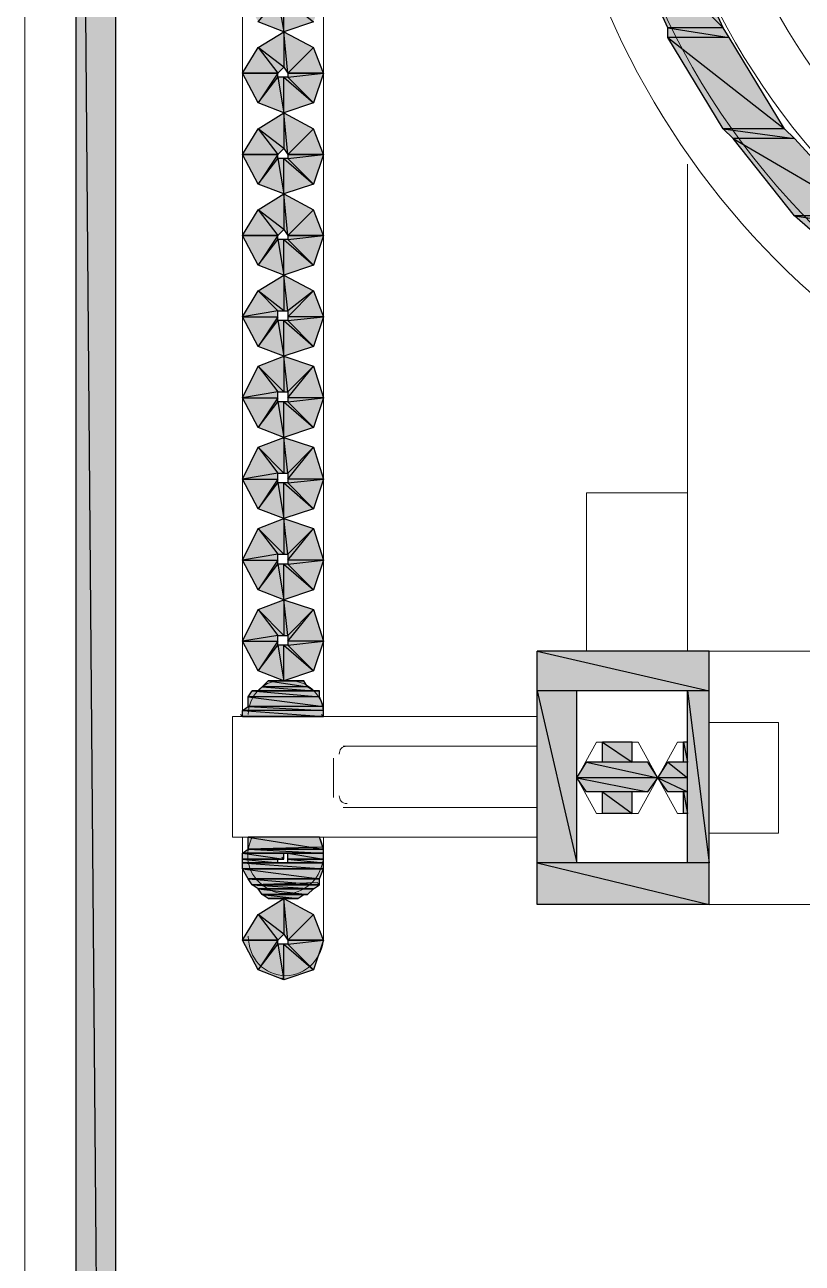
# Model space of a CAD drawing. Header units: millimetres. Extents: x 40 to 176, y -32 to 59.
# Drawn here: x 100.793 to 101.342, y 3.06 to 3.934 of the extents above; entities that cross this region are included whole.
import ezdxf

# ---------------------------------------------------------------- set-up
doc = ezdxf.new("R2010")
doc.units = ezdxf.units.MM
doc.layers.add('15 - Quadro de medição', color=6, linetype='Continuous')

msp = doc.modelspace()

# ---------------------------------------------------------------- hatches: boundary and pattern name
at = {"layer": '15 - Quadro de medição', "true_color": 0x000007}
h = msp.add_hatch(color=7, dxfattribs=at)
h.paths.add_polyline_path([(100.8571, 4.72901), (100.82916, 4.72901), (100.8571, 1.38517)])
h.paths.add_polyline_path([(100.82916, 4.72901), (100.8571, 1.38517), (100.82916, 1.38517)])
h = msp.add_hatch(color=7, dxfattribs=at)
h.paths.add_polyline_path([(101.25378, 4.0027), (101.21467, 4.0027), (101.2859, 3.93146)])
h.paths.add_polyline_path([(101.21467, 4.0027), (101.2859, 3.93146), (101.24679, 3.93146)])
h = msp.add_hatch(color=7, dxfattribs=at)
h.paths.add_polyline_path([(100.94649, 3.95661), (100.97163, 3.95661), (100.95766, 3.93565)])
h.paths.add_polyline_path([(100.97163, 3.95661), (100.95766, 3.93565), (100.97163, 3.95241)])
h.paths.add_polyline_path([(100.95766, 3.93565), (100.97163, 3.95241), (100.97582, 3.92867)])
h.paths.add_polyline_path([(100.97163, 3.95241), (100.97582, 3.92867), (100.97582, 3.95241)])
h.paths.add_polyline_path([(100.97582, 3.92867), (100.97582, 3.95241), (100.99677, 3.93565)])
h.paths.add_polyline_path([(100.97582, 3.95241), (100.99677, 3.93565), (100.97862, 3.95241)])
h.paths.add_polyline_path([(100.99677, 3.93565), (100.97862, 3.95241), (101.00376, 3.95661)])
h.paths.add_polyline_path([(100.97862, 3.95241), (101.00376, 3.95661), (100.97862, 3.95661)])
h = msp.add_hatch(color=7, dxfattribs=at)
h.paths.add_polyline_path([(101.00376, 3.89934), (100.99677, 3.9175), (100.97862, 3.89934)])
h.paths.add_polyline_path([(100.99677, 3.9175), (100.97862, 3.89934), (100.97582, 3.92867)])
h.paths.add_polyline_path([(100.97862, 3.89934), (100.97582, 3.92867), (100.97582, 3.90353)])
h.paths.add_polyline_path([(100.97582, 3.92867), (100.97582, 3.90353), (100.95766, 3.9175)])
h.paths.add_polyline_path([(100.97582, 3.90353), (100.95766, 3.9175), (100.97163, 3.89934)])
h.paths.add_polyline_path([(100.95766, 3.9175), (100.97163, 3.89934), (100.94649, 3.89934)])
h = msp.add_hatch(color=7, dxfattribs=at)
h.paths.add_polyline_path([(101.2859, 3.93146), (101.24679, 3.93146), (101.29009, 3.92448)])
h.paths.add_polyline_path([(101.24679, 3.93146), (101.29009, 3.92448), (101.24679, 3.92448)])
h = msp.add_hatch(color=7, dxfattribs=at)
h.paths.add_polyline_path([(101.29009, 3.92448), (101.24679, 3.92448), (101.3292, 3.86023)])
h.paths.add_polyline_path([(101.24679, 3.92448), (101.3292, 3.86023), (101.2859, 3.86023)])
h = msp.add_hatch(color=7, dxfattribs=at)
h.paths.add_polyline_path([(100.94649, 3.89934), (100.97163, 3.89934), (100.95766, 3.87839)])
h.paths.add_polyline_path([(100.97163, 3.89934), (100.95766, 3.87839), (100.97163, 3.89654)])
h.paths.add_polyline_path([(100.95766, 3.87839), (100.97163, 3.89654), (100.97582, 3.8714)])
h.paths.add_polyline_path([(100.97163, 3.89654), (100.97582, 3.8714), (100.97582, 3.89654)])
h.paths.add_polyline_path([(100.97582, 3.8714), (100.97582, 3.89654), (100.99677, 3.87839)])
h.paths.add_polyline_path([(100.97582, 3.89654), (100.99677, 3.87839), (100.97862, 3.89654)])
h.paths.add_polyline_path([(100.99677, 3.87839), (100.97862, 3.89654), (101.00376, 3.89934)])
h.paths.add_polyline_path([(100.97862, 3.89654), (101.00376, 3.89934), (100.97862, 3.89934)])
h = msp.add_hatch(color=7, dxfattribs=at)
h.paths.add_polyline_path([(101.00376, 3.84207), (100.99677, 3.86023), (100.97862, 3.84207)])
h.paths.add_polyline_path([(100.99677, 3.86023), (100.97862, 3.84207), (100.97582, 3.8714)])
h.paths.add_polyline_path([(100.97862, 3.84207), (100.97582, 3.8714), (100.97582, 3.84626)])
h.paths.add_polyline_path([(100.97582, 3.8714), (100.97582, 3.84626), (100.95766, 3.86023)])
h.paths.add_polyline_path([(100.97582, 3.84626), (100.95766, 3.86023), (100.97163, 3.84207)])
h.paths.add_polyline_path([(100.95766, 3.86023), (100.97163, 3.84207), (100.94649, 3.84207)])
h = msp.add_hatch(color=7, dxfattribs=at)
h.paths.add_polyline_path([(101.3292, 3.86023), (101.2859, 3.86023), (101.33619, 3.85325)])
h.paths.add_polyline_path([(101.2859, 3.86023), (101.33619, 3.85325), (101.29289, 3.85325)])
h = msp.add_hatch(color=7, dxfattribs=at)
h.paths.add_polyline_path([(101.33619, 3.85325), (101.29289, 3.85325), (101.38647, 3.79877)])
h.paths.add_polyline_path([(101.29289, 3.85325), (101.38647, 3.79877), (101.33619, 3.79877)])
h = msp.add_hatch(color=7, dxfattribs=at)
h.paths.add_polyline_path([(100.94649, 3.84207), (100.97163, 3.84207), (100.95766, 3.82112)])
h.paths.add_polyline_path([(100.97163, 3.84207), (100.95766, 3.82112), (100.97163, 3.83928)])
h.paths.add_polyline_path([(100.95766, 3.82112), (100.97163, 3.83928), (100.97582, 3.81414)])
h.paths.add_polyline_path([(100.97163, 3.83928), (100.97582, 3.81414), (100.97582, 3.83928)])
h.paths.add_polyline_path([(100.97582, 3.81414), (100.97582, 3.83928), (100.99677, 3.82112)])
h.paths.add_polyline_path([(100.97582, 3.83928), (100.99677, 3.82112), (100.97862, 3.83928)])
h.paths.add_polyline_path([(100.99677, 3.82112), (100.97862, 3.83928), (101.00376, 3.84207)])
h.paths.add_polyline_path([(100.97862, 3.83928), (101.00376, 3.84207), (100.97862, 3.84207)])
h = msp.add_hatch(color=7, dxfattribs=at)
h.paths.add_polyline_path([(101.00376, 3.7848), (100.99677, 3.80296), (100.97862, 3.7848)])
h.paths.add_polyline_path([(100.99677, 3.80296), (100.97862, 3.7848), (100.97582, 3.81414)])
h.paths.add_polyline_path([(100.97862, 3.7848), (100.97582, 3.81414), (100.97582, 3.78899)])
h.paths.add_polyline_path([(100.97582, 3.81414), (100.97582, 3.78899), (100.95766, 3.80296)])
h.paths.add_polyline_path([(100.97582, 3.78899), (100.95766, 3.80296), (100.97163, 3.7848)])
h.paths.add_polyline_path([(100.95766, 3.80296), (100.97163, 3.7848), (100.94649, 3.7848)])
h = msp.add_hatch(color=7, dxfattribs=at)
h.paths.add_polyline_path([(101.38647, 3.79877), (101.33619, 3.79877), (101.40044, 3.78899)])
h.paths.add_polyline_path([(101.33619, 3.79877), (101.40044, 3.78899), (101.34736, 3.78899)])
h = msp.add_hatch(color=7, dxfattribs=at)
h.paths.add_polyline_path([(100.94649, 3.7848), (100.97163, 3.7848), (100.95766, 3.76385)])
h.paths.add_polyline_path([(100.97163, 3.7848), (100.95766, 3.76385), (100.97163, 3.78201)])
h.paths.add_polyline_path([(100.95766, 3.76385), (100.97163, 3.78201), (100.97582, 3.75687)])
h.paths.add_polyline_path([(100.97163, 3.78201), (100.97582, 3.75687), (100.97582, 3.78201)])
h.paths.add_polyline_path([(100.97582, 3.75687), (100.97582, 3.78201), (100.99677, 3.76385)])
h.paths.add_polyline_path([(100.97582, 3.78201), (100.99677, 3.76385), (100.97862, 3.78201)])
h.paths.add_polyline_path([(100.99677, 3.76385), (100.97862, 3.78201), (101.00376, 3.7848)])
h.paths.add_polyline_path([(100.97862, 3.78201), (101.00376, 3.7848), (100.97862, 3.7848)])
h = msp.add_hatch(color=7, dxfattribs=at)
h.paths.add_polyline_path([(100.99677, 3.70659), (100.97862, 3.72474), (101.00376, 3.72754)])
h.paths.add_polyline_path([(100.97862, 3.72474), (101.00376, 3.72754), (100.97862, 3.72754)])
h.paths.add_polyline_path([(101.00376, 3.72754), (100.97862, 3.72754), (100.99677, 3.74569)])
h.paths.add_polyline_path([(100.97862, 3.72754), (100.99677, 3.74569), (100.97862, 3.73173)])
h.paths.add_polyline_path([(100.99677, 3.74569), (100.97862, 3.73173), (100.97582, 3.75687)])
h.paths.add_polyline_path([(100.97862, 3.73173), (100.97582, 3.75687), (100.97582, 3.73173)])
h.paths.add_polyline_path([(100.97582, 3.75687), (100.97582, 3.73173), (100.95766, 3.74569)])
h.paths.add_polyline_path([(100.97582, 3.73173), (100.95766, 3.74569), (100.97163, 3.73173)])
h.paths.add_polyline_path([(100.95766, 3.74569), (100.97163, 3.73173), (100.94649, 3.72754)])
h.paths.add_polyline_path([(100.97163, 3.73173), (100.94649, 3.72754), (100.97163, 3.72754)])
h.paths.add_polyline_path([(100.94649, 3.72754), (100.97163, 3.72754), (100.95766, 3.70659)])
h.paths.add_polyline_path([(100.97163, 3.72754), (100.95766, 3.70659), (100.97163, 3.72474)])
h.paths.add_polyline_path([(100.95766, 3.70659), (100.97163, 3.72474), (100.97582, 3.6996)])
h.paths.add_polyline_path([(100.97163, 3.72474), (100.97582, 3.6996), (100.97582, 3.72474)])
h.paths.add_polyline_path([(100.97582, 3.6996), (100.97582, 3.72474), (100.99677, 3.70659)])
h.paths.add_polyline_path([(100.97582, 3.72474), (100.99677, 3.70659), (100.97862, 3.72474)])
h = msp.add_hatch(color=7, dxfattribs=at)
h.paths.add_polyline_path([(100.99677, 3.64932), (100.97862, 3.66748), (101.00376, 3.67027)])
h.paths.add_polyline_path([(100.97862, 3.66748), (101.00376, 3.67027), (100.97862, 3.67027)])
h.paths.add_polyline_path([(101.00376, 3.67027), (100.97862, 3.67027), (100.99677, 3.69262)])
h.paths.add_polyline_path([(100.97862, 3.67027), (100.99677, 3.69262), (100.97862, 3.67446)])
h.paths.add_polyline_path([(100.99677, 3.69262), (100.97862, 3.67446), (100.97582, 3.6996)])
h.paths.add_polyline_path([(100.97862, 3.67446), (100.97582, 3.6996), (100.97582, 3.67446)])
h.paths.add_polyline_path([(100.97582, 3.6996), (100.97582, 3.67446), (100.95766, 3.69262)])
h.paths.add_polyline_path([(100.97582, 3.67446), (100.95766, 3.69262), (100.97163, 3.67446)])
h.paths.add_polyline_path([(100.95766, 3.69262), (100.97163, 3.67446), (100.94649, 3.67027)])
h.paths.add_polyline_path([(100.97163, 3.67446), (100.94649, 3.67027), (100.97163, 3.67027)])
h.paths.add_polyline_path([(100.94649, 3.67027), (100.97163, 3.67027), (100.95766, 3.64932)])
h.paths.add_polyline_path([(100.97163, 3.67027), (100.95766, 3.64932), (100.97163, 3.66748)])
h.paths.add_polyline_path([(100.95766, 3.64932), (100.97163, 3.66748), (100.97582, 3.64233)])
h.paths.add_polyline_path([(100.97163, 3.66748), (100.97582, 3.64233), (100.97582, 3.66748)])
h.paths.add_polyline_path([(100.97582, 3.64233), (100.97582, 3.66748), (100.99677, 3.64932)])
h.paths.add_polyline_path([(100.97582, 3.66748), (100.99677, 3.64932), (100.97862, 3.66748)])
h = msp.add_hatch(color=7, dxfattribs=at)
h.paths.add_polyline_path([(100.99677, 3.59205), (100.97862, 3.61021), (101.00376, 3.613)])
h.paths.add_polyline_path([(100.97862, 3.61021), (101.00376, 3.613), (100.97862, 3.613)])
h.paths.add_polyline_path([(101.00376, 3.613), (100.97862, 3.613), (100.99677, 3.63535)])
h.paths.add_polyline_path([(100.97862, 3.613), (100.99677, 3.63535), (100.97862, 3.61719)])
h.paths.add_polyline_path([(100.99677, 3.63535), (100.97862, 3.61719), (100.97582, 3.64233)])
h.paths.add_polyline_path([(100.97862, 3.61719), (100.97582, 3.64233), (100.97582, 3.61719)])
h.paths.add_polyline_path([(100.97582, 3.64233), (100.97582, 3.61719), (100.95766, 3.63535)])
h.paths.add_polyline_path([(100.97582, 3.61719), (100.95766, 3.63535), (100.97163, 3.61719)])
h.paths.add_polyline_path([(100.95766, 3.63535), (100.97163, 3.61719), (100.94649, 3.613)])
h.paths.add_polyline_path([(100.97163, 3.61719), (100.94649, 3.613), (100.97163, 3.613)])
h.paths.add_polyline_path([(100.94649, 3.613), (100.97163, 3.613), (100.95766, 3.59205)])
h.paths.add_polyline_path([(100.97163, 3.613), (100.95766, 3.59205), (100.97163, 3.61021)])
h.paths.add_polyline_path([(100.95766, 3.59205), (100.97163, 3.61021), (100.97582, 3.58507)])
h.paths.add_polyline_path([(100.97163, 3.61021), (100.97582, 3.58507), (100.97582, 3.61021)])
h.paths.add_polyline_path([(100.97582, 3.58507), (100.97582, 3.61021), (100.99677, 3.59205)])
h.paths.add_polyline_path([(100.97582, 3.61021), (100.99677, 3.59205), (100.97862, 3.61021)])
h = msp.add_hatch(color=7, dxfattribs=at)
h.paths.add_polyline_path([(100.99677, 3.53478), (100.97862, 3.55294), (101.00376, 3.55574)])
h.paths.add_polyline_path([(100.97862, 3.55294), (101.00376, 3.55574), (100.97862, 3.55574)])
h.paths.add_polyline_path([(101.00376, 3.55574), (100.97862, 3.55574), (100.99677, 3.57808)])
h.paths.add_polyline_path([(100.97862, 3.55574), (100.99677, 3.57808), (100.97862, 3.55993)])
h.paths.add_polyline_path([(100.99677, 3.57808), (100.97862, 3.55993), (100.97582, 3.58507)])
h.paths.add_polyline_path([(100.97862, 3.55993), (100.97582, 3.58507), (100.97582, 3.55993)])
h.paths.add_polyline_path([(100.97582, 3.58507), (100.97582, 3.55993), (100.95766, 3.57808)])
h.paths.add_polyline_path([(100.97582, 3.55993), (100.95766, 3.57808), (100.97163, 3.55993)])
h.paths.add_polyline_path([(100.95766, 3.57808), (100.97163, 3.55993), (100.94649, 3.55574)])
h.paths.add_polyline_path([(100.97163, 3.55993), (100.94649, 3.55574), (100.97163, 3.55574)])
h.paths.add_polyline_path([(100.94649, 3.55574), (100.97163, 3.55574), (100.95766, 3.53478)])
h.paths.add_polyline_path([(100.97163, 3.55574), (100.95766, 3.53478), (100.97163, 3.55294)])
h.paths.add_polyline_path([(100.95766, 3.53478), (100.97163, 3.55294), (100.97582, 3.5278)])
h.paths.add_polyline_path([(100.97163, 3.55294), (100.97582, 3.5278), (100.97582, 3.55294)])
h.paths.add_polyline_path([(100.97582, 3.5278), (100.97582, 3.55294), (100.99677, 3.53478)])
h.paths.add_polyline_path([(100.97582, 3.55294), (100.99677, 3.53478), (100.97862, 3.55294)])
h = msp.add_hatch(color=7, dxfattribs=at)
h.paths.add_polyline_path([(100.99677, 3.47752), (100.97862, 3.49567), (101.00376, 3.49847)])
h.paths.add_polyline_path([(100.97862, 3.49567), (101.00376, 3.49847), (100.97862, 3.49847)])
h.paths.add_polyline_path([(101.00376, 3.49847), (100.97862, 3.49847), (100.99677, 3.52082)])
h.paths.add_polyline_path([(100.97862, 3.49847), (100.99677, 3.52082), (100.97862, 3.50266)])
h.paths.add_polyline_path([(100.99677, 3.52082), (100.97862, 3.50266), (100.97582, 3.5278)])
h.paths.add_polyline_path([(100.97862, 3.50266), (100.97582, 3.5278), (100.97582, 3.50266)])
h.paths.add_polyline_path([(100.97582, 3.5278), (100.97582, 3.50266), (100.95766, 3.52082)])
h.paths.add_polyline_path([(100.97582, 3.50266), (100.95766, 3.52082), (100.97163, 3.50266)])
h.paths.add_polyline_path([(100.95766, 3.52082), (100.97163, 3.50266), (100.94649, 3.49847)])
h.paths.add_polyline_path([(100.97163, 3.50266), (100.94649, 3.49847), (100.97163, 3.49847)])
h.paths.add_polyline_path([(100.94649, 3.49847), (100.97163, 3.49847), (100.95766, 3.47752)])
h.paths.add_polyline_path([(100.97163, 3.49847), (100.95766, 3.47752), (100.97163, 3.49567)])
h.paths.add_polyline_path([(100.95766, 3.47752), (100.97163, 3.49567), (100.97582, 3.47053)])
h.paths.add_polyline_path([(100.97163, 3.49567), (100.97582, 3.47053), (100.97582, 3.49567)])
h.paths.add_polyline_path([(100.97582, 3.47053), (100.97582, 3.49567), (100.99677, 3.47752)])
h.paths.add_polyline_path([(100.97582, 3.49567), (100.99677, 3.47752), (100.97862, 3.49567)])
h = msp.add_hatch(color=7, dxfattribs=at)
h.paths.add_polyline_path([(101.27613, 3.49148), (101.15461, 3.49148), (101.27613, 3.46355)])
h.paths.add_polyline_path([(101.15461, 3.49148), (101.27613, 3.46355), (101.15461, 3.46355)])
h = msp.add_hatch(color=7, dxfattribs=at)
h.paths.add_polyline_path([(100.98979, 3.47053), (100.96465, 3.47053), (100.99258, 3.46634)])
h.paths.add_polyline_path([(100.96465, 3.47053), (100.99258, 3.46634), (100.96046, 3.46634)])
h = msp.add_hatch(color=7, dxfattribs=at)
h.paths.add_polyline_path([(101.00096, 3.46355), (100.95347, 3.46355), (101.00096, 3.45936)])
h.paths.add_polyline_path([(100.95347, 3.46355), (101.00096, 3.45936), (100.95068, 3.45936)])
h = msp.add_hatch(color=7, dxfattribs=at)
h.paths.add_polyline_path([(100.99258, 3.46634), (100.96046, 3.46634), (100.99677, 3.46355)])
h.paths.add_polyline_path([(100.96046, 3.46634), (100.99677, 3.46355), (100.95766, 3.46355)])
h = msp.add_hatch(color=7, dxfattribs=at)
h.paths.add_polyline_path([(101.18254, 3.46355), (101.15461, 3.46355), (101.18254, 3.34203)])
h.paths.add_polyline_path([(101.15461, 3.46355), (101.18254, 3.34203), (101.15461, 3.34203)])
h = msp.add_hatch(color=7, dxfattribs=at)
h.paths.add_polyline_path([(101.27613, 3.46355), (101.26076, 3.46355), (101.27613, 3.34203)])
h.paths.add_polyline_path([(101.26076, 3.46355), (101.27613, 3.34203), (101.26076, 3.34203)])
h = msp.add_hatch(color=7, dxfattribs=at)
h.paths.add_polyline_path([(101.00376, 3.45238), (100.95068, 3.45238), (101.00376, 3.44958)])
h.paths.add_polyline_path([(100.95068, 3.45238), (101.00376, 3.44958), (100.94649, 3.44958)])
h = msp.add_hatch(color=7, dxfattribs=at)
h.paths.add_polyline_path([(101.00096, 3.45936), (100.95068, 3.45936), (101.00376, 3.45238)])
h.paths.add_polyline_path([(100.95068, 3.45936), (101.00376, 3.45238), (100.95068, 3.45238)])
h = msp.add_hatch(color=7, dxfattribs=at)
h.paths.add_polyline_path([(101.00376, 3.44958), (100.94649, 3.44958), (101.00376, 3.44539)])
h.paths.add_polyline_path([(100.94649, 3.44958), (101.00376, 3.44539), (100.94649, 3.44539)])
h.paths.add_polyline_path([(101.00376, 3.44539), (100.94649, 3.44539)])
h.paths.add_polyline_path([(100.94649, 3.44539), (101.00376, 3.44539)])
h = msp.add_hatch(color=7, dxfattribs=at)
h.paths.add_polyline_path([(101.22165, 3.42723), (101.2007, 3.42723), (101.22165, 3.41327)])
h.paths.add_polyline_path([(101.2007, 3.42723), (101.22165, 3.41327), (101.2007, 3.41327)])
h = msp.add_hatch(color=7, dxfattribs=at)
h.paths.add_polyline_path([(101.26076, 3.42723), (101.25797, 3.42723), (101.26076, 3.41327)])
h.paths.add_polyline_path([(101.25797, 3.42723), (101.26076, 3.41327), (101.25797, 3.41327)])
h = msp.add_hatch(color=7, dxfattribs=at)
h.paths.add_polyline_path([(101.23283, 3.41327), (101.18953, 3.41327), (101.23981, 3.40209)])
h.paths.add_polyline_path([(101.18953, 3.41327), (101.23981, 3.40209), (101.18254, 3.40209)])
h = msp.add_hatch(color=7, dxfattribs=at)
h.paths.add_polyline_path([(101.26076, 3.41327), (101.24679, 3.41327), (101.26076, 3.40209)])
h.paths.add_polyline_path([(101.24679, 3.41327), (101.26076, 3.40209), (101.23981, 3.40209)])
h = msp.add_hatch(color=7, dxfattribs=at)
h.paths.add_polyline_path([(101.23981, 3.40209), (101.18254, 3.40209), (101.23283, 3.39231)])
h.paths.add_polyline_path([(101.18254, 3.40209), (101.23283, 3.39231), (101.18953, 3.39231)])
h = msp.add_hatch(color=7, dxfattribs=at)
h.paths.add_polyline_path([(101.26076, 3.40209), (101.23981, 3.40209), (101.26076, 3.39231)])
h.paths.add_polyline_path([(101.23981, 3.40209), (101.26076, 3.39231), (101.24679, 3.39231)])
h = msp.add_hatch(color=7, dxfattribs=at)
h.paths.add_polyline_path([(101.22165, 3.39231), (101.2007, 3.39231), (101.22165, 3.37695)])
h.paths.add_polyline_path([(101.2007, 3.39231), (101.22165, 3.37695), (101.2007, 3.37695)])
h = msp.add_hatch(color=7, dxfattribs=at)
h.paths.add_polyline_path([(101.26076, 3.39231), (101.25797, 3.39231), (101.26076, 3.37695)])
h.paths.add_polyline_path([(101.25797, 3.39231), (101.26076, 3.37695), (101.25797, 3.37695)])
h = msp.add_hatch(color=7, dxfattribs=at)
h.paths.add_polyline_path([(101.00096, 3.36019), (100.95068, 3.36019), (101.00376, 3.35181)])
h.paths.add_polyline_path([(100.95068, 3.36019), (101.00376, 3.35181), (100.95068, 3.35181)])
h.paths.add_polyline_path([(101.00376, 3.35181), (100.95068, 3.35181)])
h.paths.add_polyline_path([(100.95068, 3.35181), (101.00376, 3.35181), (101.00376, 3.35321)])
h = msp.add_hatch(color=7, dxfattribs=at)
h.paths.add_polyline_path([(101.00376, 3.35181), (100.95068, 3.35181), (101.00376, 3.34902)])
h.paths.add_polyline_path([(100.95068, 3.35181), (101.00376, 3.34902), (100.94649, 3.34902)])
h.paths.add_polyline_path([(101.00376, 3.34902), (100.94649, 3.34902)])
h.paths.add_polyline_path([(100.94649, 3.34902), (101.00376, 3.34902)])
h.paths.add_polyline_path([(101.00376, 3.34902), (100.94649, 3.34902)])
h.paths.add_polyline_path([(101.00376, 3.34902), (100.94649, 3.34902)])
h = msp.add_hatch(color=7, dxfattribs=at)
h.paths.add_polyline_path([(100.94649, 3.34902), (100.97582, 3.34902), (100.97443, 3.34902)])
h.paths.add_polyline_path([(100.97582, 3.34902), (100.97443, 3.34902), (100.94649, 3.34902)])
h = msp.add_hatch(color=7, dxfattribs=at)
h.paths.add_polyline_path([(100.94649, 3.34902), (100.97582, 3.34902), (100.97443, 3.34902)])
h.paths.add_polyline_path([(100.97582, 3.34902), (100.97443, 3.34902), (100.94649, 3.34902)])
h = msp.add_hatch(color=7, dxfattribs=at)
h.paths.add_polyline_path([(100.97582, 3.34902), (100.94649, 3.34902), (100.97582, 3.34482)])
h.paths.add_polyline_path([(100.94649, 3.34902), (100.97582, 3.34482), (100.94649, 3.34482)])
h = msp.add_hatch(color=7, dxfattribs=at)
h.paths.add_polyline_path([(101.00376, 3.34902), (100.97862, 3.34902), (101.00376, 3.34482)])
h.paths.add_polyline_path([(100.97862, 3.34902), (101.00376, 3.34482), (100.97862, 3.34482)])
h = msp.add_hatch(color=7, dxfattribs=at)
h.paths.add_polyline_path([(100.97163, 3.34482), (100.94649, 3.34482)])
h.paths.add_polyline_path([(100.97163, 3.34482), (100.94649, 3.34482), (100.97582, 3.34482)])
h = msp.add_hatch(color=7, dxfattribs=at)
h.paths.add_polyline_path([(100.97163, 3.34482), (100.94649, 3.34482), (100.97163, 3.34203)])
h.paths.add_polyline_path([(100.94649, 3.34482), (100.97163, 3.34203), (100.94649, 3.34203)])
h = msp.add_hatch(color=7, dxfattribs=at)
h.paths.add_polyline_path([(100.97582, 3.34203), (100.97443, 3.34203), (100.94649, 3.34203)])
h.paths.add_polyline_path([(100.97582, 3.34203), (100.94649, 3.34203), (100.97163, 3.34203)])
h = msp.add_hatch(color=7, dxfattribs=at)
h.paths.add_polyline_path([(100.94649, 3.34203), (100.97582, 3.34203), (100.97443, 3.34203)])
h.paths.add_polyline_path([(100.97582, 3.34203), (100.97443, 3.34203), (100.94649, 3.34203)])
h = msp.add_hatch(color=7, dxfattribs=at)
h.paths.add_polyline_path([(100.94649, 3.34203), (100.97582, 3.34203), (100.97443, 3.34203)])
h.paths.add_polyline_path([(100.97582, 3.34203), (100.97443, 3.34203), (100.94649, 3.34203)])
h = msp.add_hatch(color=7, dxfattribs=at)
h.paths.add_polyline_path([(100.94649, 3.34203), (100.97582, 3.34203), (100.97443, 3.34203)])
h.paths.add_polyline_path([(100.97582, 3.34203), (100.97443, 3.34203), (100.94649, 3.34203)])
h = msp.add_hatch(color=7, dxfattribs=at)
h.paths.add_polyline_path([(101.00376, 3.34203), (100.94649, 3.34203), (101.00376, 3.33784)])
h.paths.add_polyline_path([(100.94649, 3.34203), (101.00376, 3.33784), (100.94649, 3.33784)])
h.paths.add_polyline_path([(101.00376, 3.33784), (100.94649, 3.33784)])
h.paths.add_polyline_path([(100.94649, 3.33784), (101.00376, 3.33784)])
h = msp.add_hatch(color=7, dxfattribs=at)
h.paths.add_polyline_path([(101.00376, 3.34482), (100.97862, 3.34482), (101.00376, 3.34203)])
h.paths.add_polyline_path([(100.97862, 3.34482), (101.00376, 3.34203), (100.97862, 3.34203)])
h = msp.add_hatch(color=7, dxfattribs=at)
h.paths.add_polyline_path([(101.27613, 3.34203), (101.15461, 3.34203), (101.27613, 3.3127)])
h.paths.add_polyline_path([(101.15461, 3.34203), (101.27613, 3.3127), (101.15461, 3.3127)])
h = msp.add_hatch(color=7, dxfattribs=at)
h.paths.add_polyline_path([(101.00376, 3.33784), (100.94649, 3.33784), (101.00096, 3.33086)])
h.paths.add_polyline_path([(100.94649, 3.33784), (101.00096, 3.33086), (100.95068, 3.33086)])
h.paths.add_polyline_path([(101.00096, 3.33086), (100.95068, 3.33086)])
h.paths.add_polyline_path([(100.95068, 3.33086), (101.00096, 3.33086), (100.99957, 3.33086)])
h = msp.add_hatch(color=7, dxfattribs=at)
h.paths.add_polyline_path([(101.00096, 3.33086), (100.95068, 3.33086), (101.00096, 3.32667)])
h.paths.add_polyline_path([(100.95068, 3.33086), (101.00096, 3.32667), (100.95347, 3.32667)])
h.paths.add_polyline_path([(101.00096, 3.32667), (100.95347, 3.32667)])
h.paths.add_polyline_path([(100.95347, 3.32667), (101.00096, 3.32667), (100.99957, 3.32806)])
h = msp.add_hatch(color=7, dxfattribs=at)
h.paths.add_polyline_path([(101.00096, 3.32667), (100.95347, 3.32667), (100.99677, 3.32387)])
h.paths.add_polyline_path([(100.95347, 3.32667), (100.99677, 3.32387), (100.95766, 3.32387)])
h.paths.add_polyline_path([(100.99677, 3.32387), (100.95766, 3.32387)])
h.paths.add_polyline_path([(100.95766, 3.32387), (100.99677, 3.32387)])
h = msp.add_hatch(color=7, dxfattribs=at)
h.paths.add_polyline_path([(100.99677, 3.32387), (100.95766, 3.32387), (100.99258, 3.31968)])
h.paths.add_polyline_path([(100.95766, 3.32387), (100.99258, 3.31968), (100.96046, 3.31968)])
h = msp.add_hatch(color=7, dxfattribs=at)
h.paths.add_polyline_path([(101.00376, 3.28756), (100.99677, 3.30572), (100.97862, 3.28756)])
h.paths.add_polyline_path([(100.99677, 3.30572), (100.97862, 3.28756), (100.97582, 3.31689)])
h.paths.add_polyline_path([(100.97862, 3.28756), (100.97582, 3.31689), (100.97582, 3.29175)])
h.paths.add_polyline_path([(100.97582, 3.31689), (100.97582, 3.29175), (100.95766, 3.30572)])
h.paths.add_polyline_path([(100.97582, 3.29175), (100.95766, 3.30572), (100.97163, 3.28756)])
h.paths.add_polyline_path([(100.95766, 3.30572), (100.97163, 3.28756), (100.94649, 3.28756)])
h = msp.add_hatch(color=7, dxfattribs=at)
h.paths.add_polyline_path([(100.98979, 3.31968), (100.96046, 3.31968)])
h.paths.add_polyline_path([(100.98979, 3.31968), (100.96046, 3.31968), (100.99258, 3.31968)])
h = msp.add_hatch(color=7, dxfattribs=at)
h.paths.add_polyline_path([(100.98979, 3.31968), (100.96046, 3.31968), (100.9856, 3.31689)])
h.paths.add_polyline_path([(100.96046, 3.31968), (100.9856, 3.31689), (100.96465, 3.31689)])
h.paths.add_polyline_path([(100.9856, 3.31689), (100.96465, 3.31689)])
h.paths.add_polyline_path([(100.96465, 3.31689), (100.9856, 3.31689)])
h = msp.add_hatch(color=7, dxfattribs=at)
h.paths.add_polyline_path([(100.94649, 3.28756), (100.97163, 3.28756), (100.95766, 3.26661)])
h.paths.add_polyline_path([(100.97163, 3.28756), (100.95766, 3.26661), (100.97163, 3.28476)])
h.paths.add_polyline_path([(100.95766, 3.26661), (100.97163, 3.28476), (100.97582, 3.25962)])
h.paths.add_polyline_path([(100.97163, 3.28476), (100.97582, 3.25962), (100.97582, 3.28476)])
h.paths.add_polyline_path([(100.97582, 3.25962), (100.97582, 3.28476), (100.99677, 3.26661)])
h.paths.add_polyline_path([(100.97582, 3.28476), (100.99677, 3.26661), (100.97862, 3.28476)])
h.paths.add_polyline_path([(100.99677, 3.26661), (100.97862, 3.28476), (101.00376, 3.28756)])
h.paths.add_polyline_path([(100.97862, 3.28476), (101.00376, 3.28756), (100.97862, 3.28756)])

# ---------------------------------------------------------------- linework, layer by layer
at = {"layer": '15 - Quadro de medição', "color": 7, "linetype": 'Continuous', "lineweight": 20, "true_color": 0x000007}
for points in [[(100.79285, 5.09357), (102.64914, 5.09357), (102.64914, 1.38517), (100.79285, 1.38517)], [(101.72309, 3.49148), (102.29436, 3.49148), (102.29436, 3.3127), (101.15461, 3.3127), (101.15461, 3.49148)], [(101.27613, 3.36298), (101.32501, 3.36298), (101.32501, 3.4412), (101.27613, 3.4412)], [(101.19651, 3.42723), (101.18254, 3.40209), (101.19651, 3.37695), (101.22584, 3.37695), (101.23981, 3.40209), (101.22584, 3.42723)]]:
    msp.add_lwpolyline(points, close=True, dxfattribs=at)
for points in [[(100.8571, 1.38517), (100.8571, 4.94411), (100.8571, 4.94411)], [(102.64914, 4.8645), (102.64914, 1.38517), (100.79285, 1.38517), (100.79285, 4.8645)], [(100.82916, 4.72901), (100.82916, 1.38517), (100.8571, 1.38517), (100.8138, 1.38517)], [(100.94649, 3.44539), (100.94649, 4.35328), (100.94649, 4.35328)], [(101.00376, 4.35328), (101.00376, 3.44539), (101.00376, 3.44539)], [(100.97582, 3.91331), (100.97582, 3.92867), (100.97582, 3.92867)], [(101.26076, 3.49148), (101.26076, 3.83509), (101.26076, 3.83509)], [(101.18953, 3.49148), (101.18953, 3.60323), (101.26076, 3.60323)], [(101.27613, 3.49148), (101.27613, 3.3127), (101.27613, 3.3127)], [(100.97862, 3.47053), (100.97582, 3.47053), (100.97163, 3.47053)], [(101.26076, 3.46355), (101.18254, 3.46355), (101.18254, 3.34203), (101.26076, 3.34203)], [(101.26076, 3.46355), (101.26076, 3.34203), (101.26076, 3.34203)], [(100.93951, 3.44539), (101.04706, 3.44539), (101.04706, 3.44539)], [(101.15461, 3.44539), (100.93951, 3.44539), (100.93951, 3.36019), (101.15461, 3.36019)], [(100.94649, 3.44539), (100.94509, 3.44679), (100.94509, 3.44679)], [(101.00376, 3.44539), (101.00236, 3.44679), (101.00236, 3.44679)], [(101.2007, 3.42723), (101.2007, 3.41327), (101.2007, 3.41327)], [(101.22165, 3.42723), (101.22165, 3.41327), (101.22165, 3.41327)], [(101.26076, 3.42723), (101.25378, 3.42723), (101.23981, 3.40209), (101.25378, 3.37695), (101.26076, 3.37695)], [(101.25378, 3.42723), (101.25797, 3.42723), (101.25797, 3.41327)], [(101.01773, 3.42444), (101.15461, 3.42444), (101.15461, 3.42444)], [(101.01074, 3.38812), (101.01074, 3.41606), (101.01074, 3.41606)], [(101.18953, 3.41327), (101.2007, 3.41327), (101.2007, 3.41327)], [(101.22165, 3.41327), (101.23283, 3.41327), (101.23283, 3.41327)], [(101.24679, 3.41327), (101.25797, 3.41327), (101.25797, 3.41327)], [(101.18953, 3.39231), (101.2007, 3.39231), (101.2007, 3.39231)], [(101.2007, 3.39231), (101.2007, 3.37695), (101.2007, 3.37695)], [(101.22165, 3.39231), (101.22165, 3.37695), (101.22165, 3.37695)], [(101.22165, 3.39231), (101.23283, 3.39231), (101.23283, 3.39231)], [(101.24679, 3.39231), (101.25797, 3.39231), (101.25797, 3.39231)], [(101.25797, 3.39231), (101.25797, 3.37695), (101.25797, 3.37695)], [(101.15461, 3.38114), (101.01773, 3.38114), (101.01773, 3.38114)], [(100.94649, 3.28756), (100.94649, 3.36019), (100.94649, 3.36019)], [(101.00376, 3.36019), (101.00376, 3.28756), (101.00376, 3.28756)], [(100.97582, 3.34482), (100.97443, 3.34622), (100.97443, 3.34622)], [(100.97582, 3.25962), (100.97443, 3.26102), (100.97443, 3.26102)]]:
    msp.add_lwpolyline(points, dxfattribs=at)
at = {"layer": '15 - Quadro de medição', "color": 7, "linetype": 'Continuous', "lineweight": -2, "true_color": 0x000007}
for points in [[(100.8571, 4.72901), (100.82916, 4.72901), (100.8571, 1.38517)], [(100.82916, 4.72901), (100.8571, 1.38517), (100.82916, 1.38517)], [(101.25378, 4.0027), (101.21467, 4.0027), (101.2859, 3.93146)], [(101.21467, 4.0027), (101.2859, 3.93146), (101.24679, 3.93146)], [(100.95766, 3.93565), (100.97163, 3.95241), (100.97582, 3.92867)], [(100.97163, 3.95241), (100.97582, 3.92867), (100.97582, 3.95241)], [(100.97582, 3.92867), (100.97582, 3.95241), (100.99677, 3.93565)], [(100.97582, 3.92867), (100.97582, 3.90353), (100.95766, 3.9175)], [(100.99677, 3.9175), (100.97862, 3.89934), (100.97582, 3.92867)], [(100.97862, 3.89934), (100.97582, 3.92867), (100.97582, 3.90353)], [(101.2859, 3.93146), (101.24679, 3.93146), (101.29009, 3.92448)], [(101.24679, 3.93146), (101.29009, 3.92448), (101.24679, 3.92448)], [(101.29009, 3.92448), (101.24679, 3.92448), (101.3292, 3.86023)], [(101.24679, 3.92448), (101.3292, 3.86023), (101.2859, 3.86023)], [(100.95766, 3.9175), (100.97163, 3.89934), (100.94649, 3.89934)], [(100.97582, 3.90353), (100.95766, 3.9175), (100.97163, 3.89934)], [(101.00376, 3.89934), (100.99677, 3.9175), (100.97862, 3.89934)], [(100.94649, 3.89934), (100.97163, 3.89934), (100.95766, 3.87839)], [(100.97163, 3.89934), (100.95766, 3.87839), (100.97163, 3.89654)], [(100.99677, 3.87839), (100.97862, 3.89654), (101.00376, 3.89934)], [(100.97862, 3.89654), (101.00376, 3.89934), (100.97862, 3.89934)], [(100.95766, 3.87839), (100.97163, 3.89654), (100.97582, 3.8714)], [(100.97163, 3.89654), (100.97582, 3.8714), (100.97582, 3.89654)], [(100.97582, 3.8714), (100.97582, 3.89654), (100.99677, 3.87839)], [(100.97582, 3.89654), (100.99677, 3.87839), (100.97862, 3.89654)], [(100.97582, 3.8714), (100.97582, 3.84626), (100.95766, 3.86023)], [(100.99677, 3.86023), (100.97862, 3.84207), (100.97582, 3.8714)], [(100.97862, 3.84207), (100.97582, 3.8714), (100.97582, 3.84626)], [(100.95766, 3.86023), (100.97163, 3.84207), (100.94649, 3.84207)], [(100.97582, 3.84626), (100.95766, 3.86023), (100.97163, 3.84207)], [(101.00376, 3.84207), (100.99677, 3.86023), (100.97862, 3.84207)], [(101.3292, 3.86023), (101.2859, 3.86023), (101.33619, 3.85325)], [(101.2859, 3.86023), (101.33619, 3.85325), (101.29289, 3.85325)], [(101.33619, 3.85325), (101.29289, 3.85325), (101.38647, 3.79877)], [(101.29289, 3.85325), (101.38647, 3.79877), (101.33619, 3.79877)], [(100.94649, 3.84207), (100.97163, 3.84207), (100.95766, 3.82112)], [(100.97163, 3.84207), (100.95766, 3.82112), (100.97163, 3.83928)], [(100.95766, 3.82112), (100.97163, 3.83928), (100.97582, 3.81414)], [(100.97163, 3.83928), (100.97582, 3.81414), (100.97582, 3.83928)], [(100.97582, 3.81414), (100.97582, 3.83928), (100.99677, 3.82112)], [(100.97582, 3.83928), (100.99677, 3.82112), (100.97862, 3.83928)], [(100.99677, 3.82112), (100.97862, 3.83928), (101.00376, 3.84207)], [(100.97862, 3.83928), (101.00376, 3.84207), (100.97862, 3.84207)], [(100.97582, 3.81414), (100.97582, 3.78899), (100.95766, 3.80296)], [(100.99677, 3.80296), (100.97862, 3.7848), (100.97582, 3.81414)], [(100.97862, 3.7848), (100.97582, 3.81414), (100.97582, 3.78899)], [(100.95766, 3.80296), (100.97163, 3.7848), (100.94649, 3.7848)], [(100.97582, 3.78899), (100.95766, 3.80296), (100.97163, 3.7848)], [(101.00376, 3.7848), (100.99677, 3.80296), (100.97862, 3.7848)], [(101.38647, 3.79877), (101.33619, 3.79877), (101.40044, 3.78899)], [(101.33619, 3.79877), (101.40044, 3.78899), (101.34736, 3.78899)], [(100.94649, 3.7848), (100.97163, 3.7848), (100.95766, 3.76385)], [(100.97163, 3.7848), (100.95766, 3.76385), (100.97163, 3.78201)], [(100.99677, 3.76385), (100.97862, 3.78201), (101.00376, 3.7848)], [(100.97862, 3.78201), (101.00376, 3.7848), (100.97862, 3.7848)], [(100.95766, 3.76385), (100.97163, 3.78201), (100.97582, 3.75687)], [(100.97163, 3.78201), (100.97582, 3.75687), (100.97582, 3.78201)], [(100.97582, 3.75687), (100.97582, 3.78201), (100.99677, 3.76385)], [(100.97582, 3.78201), (100.99677, 3.76385), (100.97862, 3.78201)], [(100.97582, 3.75687), (100.97582, 3.73173), (100.95766, 3.74569)], [(100.99677, 3.74569), (100.97862, 3.73173), (100.97582, 3.75687)], [(100.97862, 3.73173), (100.97582, 3.75687), (100.97582, 3.73173)], [(100.95766, 3.74569), (100.97163, 3.73173), (100.94649, 3.72754)], [(100.97582, 3.73173), (100.95766, 3.74569), (100.97163, 3.73173)], [(101.00376, 3.72754), (100.97862, 3.72754), (100.99677, 3.74569)], [(100.97862, 3.72754), (100.99677, 3.74569), (100.97862, 3.73173)], [(100.97163, 3.73173), (100.94649, 3.72754), (100.97163, 3.72754)], [(100.94649, 3.72754), (100.97163, 3.72754), (100.95766, 3.70659)], [(100.97163, 3.72754), (100.95766, 3.70659), (100.97163, 3.72474)], [(100.95766, 3.70659), (100.97163, 3.72474), (100.97582, 3.6996)], [(100.97163, 3.72474), (100.97582, 3.6996), (100.97582, 3.72474)], [(100.97582, 3.6996), (100.97582, 3.72474), (100.99677, 3.70659)], [(100.97582, 3.72474), (100.99677, 3.70659), (100.97862, 3.72474)], [(100.99677, 3.70659), (100.97862, 3.72474), (101.00376, 3.72754)], [(100.97862, 3.72474), (101.00376, 3.72754), (100.97862, 3.72754)], [(100.97582, 3.6996), (100.97582, 3.67446), (100.95766, 3.69262)], [(100.99677, 3.69262), (100.97862, 3.67446), (100.97582, 3.6996)], [(100.97862, 3.67446), (100.97582, 3.6996), (100.97582, 3.67446)], [(100.95766, 3.69262), (100.97163, 3.67446), (100.94649, 3.67027)], [(100.97582, 3.67446), (100.95766, 3.69262), (100.97163, 3.67446)], [(101.00376, 3.67027), (100.97862, 3.67027), (100.99677, 3.69262)], [(100.97862, 3.67027), (100.99677, 3.69262), (100.97862, 3.67446)], [(100.97163, 3.67446), (100.94649, 3.67027), (100.97163, 3.67027)], [(100.94649, 3.67027), (100.97163, 3.67027), (100.95766, 3.64932)], [(100.97163, 3.67027), (100.95766, 3.64932), (100.97163, 3.66748)], [(100.95766, 3.64932), (100.97163, 3.66748), (100.97582, 3.64233)], [(100.97163, 3.66748), (100.97582, 3.64233), (100.97582, 3.66748)], [(100.97582, 3.64233), (100.97582, 3.66748), (100.99677, 3.64932)], [(100.97582, 3.66748), (100.99677, 3.64932), (100.97862, 3.66748)], [(100.99677, 3.64932), (100.97862, 3.66748), (101.00376, 3.67027)], [(100.97862, 3.66748), (101.00376, 3.67027), (100.97862, 3.67027)], [(100.97582, 3.64233), (100.97582, 3.61719), (100.95766, 3.63535)], [(100.99677, 3.63535), (100.97862, 3.61719), (100.97582, 3.64233)], [(100.97862, 3.61719), (100.97582, 3.64233), (100.97582, 3.61719)], [(100.95766, 3.63535), (100.97163, 3.61719), (100.94649, 3.613)], [(100.97582, 3.61719), (100.95766, 3.63535), (100.97163, 3.61719)], [(101.00376, 3.613), (100.97862, 3.613), (100.99677, 3.63535)], [(100.97862, 3.613), (100.99677, 3.63535), (100.97862, 3.61719)], [(100.97163, 3.61719), (100.94649, 3.613), (100.97163, 3.613)], [(100.94649, 3.613), (100.97163, 3.613), (100.95766, 3.59205)], [(100.97163, 3.613), (100.95766, 3.59205), (100.97163, 3.61021)], [(100.95766, 3.59205), (100.97163, 3.61021), (100.97582, 3.58507)], [(100.97163, 3.61021), (100.97582, 3.58507), (100.97582, 3.61021)], [(100.97582, 3.58507), (100.97582, 3.61021), (100.99677, 3.59205)], [(100.97582, 3.61021), (100.99677, 3.59205), (100.97862, 3.61021)], [(100.99677, 3.59205), (100.97862, 3.61021), (101.00376, 3.613)], [(100.97862, 3.61021), (101.00376, 3.613), (100.97862, 3.613)], [(100.97582, 3.58507), (100.97582, 3.55993), (100.95766, 3.57808)], [(100.99677, 3.57808), (100.97862, 3.55993), (100.97582, 3.58507)], [(100.97862, 3.55993), (100.97582, 3.58507), (100.97582, 3.55993)], [(100.95766, 3.57808), (100.97163, 3.55993), (100.94649, 3.55574)], [(100.97582, 3.55993), (100.95766, 3.57808), (100.97163, 3.55993)], [(101.00376, 3.55574), (100.97862, 3.55574), (100.99677, 3.57808)], [(100.97862, 3.55574), (100.99677, 3.57808), (100.97862, 3.55993)], [(100.97163, 3.55993), (100.94649, 3.55574), (100.97163, 3.55574)], [(100.94649, 3.55574), (100.97163, 3.55574), (100.95766, 3.53478)], [(100.97163, 3.55574), (100.95766, 3.53478), (100.97163, 3.55294)], [(100.95766, 3.53478), (100.97163, 3.55294), (100.97582, 3.5278)], [(100.97163, 3.55294), (100.97582, 3.5278), (100.97582, 3.55294)], [(100.97582, 3.5278), (100.97582, 3.55294), (100.99677, 3.53478)], [(100.97582, 3.55294), (100.99677, 3.53478), (100.97862, 3.55294)], [(100.99677, 3.53478), (100.97862, 3.55294), (101.00376, 3.55574)], [(100.97862, 3.55294), (101.00376, 3.55574), (100.97862, 3.55574)], [(100.97582, 3.5278), (100.97582, 3.50266), (100.95766, 3.52082)], [(100.99677, 3.52082), (100.97862, 3.50266), (100.97582, 3.5278)], [(100.97862, 3.50266), (100.97582, 3.5278), (100.97582, 3.50266)], [(100.95766, 3.52082), (100.97163, 3.50266), (100.94649, 3.49847)], [(100.97582, 3.50266), (100.95766, 3.52082), (100.97163, 3.50266)], [(101.00376, 3.49847), (100.97862, 3.49847), (100.99677, 3.52082)], [(100.97862, 3.49847), (100.99677, 3.52082), (100.97862, 3.50266)], [(100.97163, 3.50266), (100.94649, 3.49847), (100.97163, 3.49847)], [(100.94649, 3.49847), (100.97163, 3.49847), (100.95766, 3.47752)], [(100.97163, 3.49847), (100.95766, 3.47752), (100.97163, 3.49567)], [(100.99677, 3.47752), (100.97862, 3.49567), (101.00376, 3.49847)], [(100.97862, 3.49567), (101.00376, 3.49847), (100.97862, 3.49847)], [(100.95766, 3.47752), (100.97163, 3.49567), (100.97582, 3.47053)], [(100.97163, 3.49567), (100.97582, 3.47053), (100.97582, 3.49567)], [(100.97582, 3.47053), (100.97582, 3.49567), (100.99677, 3.47752)], [(100.97582, 3.49567), (100.99677, 3.47752), (100.97862, 3.49567)], [(101.27613, 3.49148), (101.15461, 3.49148), (101.27613, 3.46355)], [(101.15461, 3.49148), (101.27613, 3.46355), (101.15461, 3.46355)], [(100.96465, 3.47053), (100.99258, 3.46634), (100.96046, 3.46634)], [(100.96744, 3.47053), (100.98979, 3.47053), (100.96465, 3.47053)], [(100.98979, 3.47053), (100.96465, 3.47053), (100.99258, 3.46634)], [(100.97163, 3.47053), (100.98281, 3.47053), (100.96744, 3.47053)], [(100.98281, 3.47053), (100.96744, 3.47053), (100.98979, 3.47053)], [(100.97862, 3.47053), (100.97163, 3.47053), (100.98281, 3.47053)], [(100.95347, 3.46355), (101.00096, 3.45936), (100.95068, 3.45936)], [(100.95766, 3.46355), (101.00096, 3.46355), (100.95347, 3.46355)], [(101.00096, 3.46355), (100.95347, 3.46355), (101.00096, 3.45936)], [(100.96046, 3.46634), (100.99677, 3.46355), (100.95766, 3.46355)], [(100.99677, 3.46355), (100.95766, 3.46355), (101.00096, 3.46355)], [(100.99258, 3.46634), (100.96046, 3.46634), (100.99677, 3.46355)], [(101.18254, 3.46355), (101.15461, 3.46355), (101.18254, 3.34203)], [(101.15461, 3.46355), (101.18254, 3.34203), (101.15461, 3.34203)], [(101.27613, 3.46355), (101.26076, 3.46355), (101.27613, 3.34203)], [(101.26076, 3.46355), (101.27613, 3.34203), (101.26076, 3.34203)], [(100.95068, 3.45238), (101.00376, 3.44958), (100.94649, 3.44958)], [(101.00096, 3.45936), (100.95068, 3.45936), (101.00376, 3.45238)], [(100.95068, 3.45936), (101.00376, 3.45238), (100.95068, 3.45238)], [(101.00376, 3.45238), (100.95068, 3.45238), (101.00376, 3.44958)], [(101.00376, 3.44958), (100.94649, 3.44958), (101.00376, 3.44539)], [(100.94649, 3.44958), (101.00376, 3.44539), (100.94649, 3.44539)], [(101.00376, 3.44539), (100.94649, 3.44539)], [(100.94649, 3.44539), (101.00376, 3.44539), (101.00376, 3.44539)], [(101.22165, 3.42723), (101.2007, 3.42723), (101.22165, 3.41327)], [(101.2007, 3.42723), (101.22165, 3.41327), (101.2007, 3.41327)], [(101.26076, 3.42723), (101.25797, 3.42723), (101.26076, 3.41327)], [(101.25797, 3.42723), (101.26076, 3.41327), (101.25797, 3.41327)], [(101.18953, 3.41327), (101.23981, 3.40209), (101.18254, 3.40209)], [(101.23283, 3.41327), (101.18953, 3.41327), (101.23981, 3.40209)], [(101.24679, 3.41327), (101.26076, 3.40209), (101.23981, 3.40209)], [(101.26076, 3.41327), (101.24679, 3.41327), (101.26076, 3.40209)], [(101.23981, 3.40209), (101.18254, 3.40209), (101.23283, 3.39231)], [(101.18254, 3.40209), (101.23283, 3.39231), (101.18953, 3.39231)], [(101.26076, 3.40209), (101.23981, 3.40209), (101.26076, 3.39231)], [(101.23981, 3.40209), (101.26076, 3.39231), (101.24679, 3.39231)], [(101.22165, 3.39231), (101.2007, 3.39231), (101.22165, 3.37695)], [(101.2007, 3.39231), (101.22165, 3.37695), (101.2007, 3.37695)], [(101.26076, 3.39231), (101.25797, 3.39231), (101.26076, 3.37695)], [(101.25797, 3.39231), (101.26076, 3.37695), (101.25797, 3.37695)], [(101.00096, 3.36019), (100.95068, 3.36019), (101.00376, 3.35181)], [(100.95068, 3.36019), (101.00376, 3.35181), (100.95068, 3.35181)], [(100.95068, 3.35181), (101.00376, 3.34902), (100.94649, 3.34902)], [(101.00376, 3.34902), (100.94649, 3.34902)], [(100.94649, 3.34902), (101.00376, 3.34902), (101.00376, 3.34902)], [(101.00376, 3.34902), (101.00376, 3.34902), (100.94649, 3.34902)], [(101.00376, 3.34902), (100.94649, 3.34902)], [(100.94649, 3.34902), (100.97582, 3.34902), (100.97443, 3.34902)], [(100.97582, 3.34902), (100.97443, 3.34902), (100.94649, 3.34902)], [(100.94649, 3.34902), (100.97582, 3.34902), (100.97443, 3.34902)], [(100.97582, 3.34902), (100.97443, 3.34902), (100.94649, 3.34902)], [(100.97582, 3.34902), (100.94649, 3.34902), (100.97582, 3.34482)], [(100.94649, 3.34902), (100.97582, 3.34482), (100.94649, 3.34482)], [(100.95068, 3.35181), (101.00376, 3.35181), (101.00376, 3.35321)], [(101.00376, 3.35181), (100.95068, 3.35181)], [(101.00376, 3.35181), (100.95068, 3.35181), (101.00376, 3.34902)], [(100.97582, 3.34902), (101.00376, 3.34902), (101.00376, 3.34902)], [(101.00376, 3.34902), (101.00376, 3.34902), (100.97582, 3.34902)], [(101.00376, 3.34902), (100.97582, 3.34902)], [(100.97582, 3.34902), (101.00376, 3.34902), (100.97862, 3.34902)], [(101.00376, 3.34902), (100.97862, 3.34902), (101.00376, 3.34482)], [(100.97862, 3.34902), (101.00376, 3.34482), (100.97862, 3.34482)], [(100.97163, 3.34482), (100.97163, 3.34482), (100.94649, 3.34482)], [(100.97163, 3.34482), (100.94649, 3.34482), (100.97582, 3.34482)], [(100.94649, 3.34482), (100.97163, 3.34482), (100.97163, 3.34482)], [(100.97163, 3.34482), (100.97163, 3.34482), (100.94649, 3.34482)], [(100.94649, 3.34482), (100.97163, 3.34482), (100.97163, 3.34482)], [(100.97163, 3.34482), (100.97163, 3.34482), (100.94649, 3.34482)], [(100.97163, 3.34482), (100.94649, 3.34482)], [(100.94649, 3.34482), (100.97163, 3.34482), (100.97163, 3.34482)], [(100.94649, 3.34482), (100.97163, 3.34482), (100.97163, 3.34482)], [(100.97163, 3.34482), (100.97163, 3.34482), (100.94649, 3.34482)], [(100.94649, 3.34482), (100.97163, 3.34482), (100.97163, 3.34482)], [(100.97163, 3.34482), (100.97163, 3.34482), (100.94649, 3.34482)], [(100.94649, 3.34482), (100.97163, 3.34482), (100.97163, 3.34482)], [(100.97163, 3.34482), (100.97163, 3.34482), (100.94649, 3.34482)], [(100.97163, 3.34482), (100.94649, 3.34482), (100.97163, 3.34203)], [(100.94649, 3.34482), (100.97163, 3.34203), (100.94649, 3.34203)], [(100.94649, 3.34203), (100.97163, 3.34203), (100.97163, 3.34203)], [(100.97163, 3.34203), (100.97163, 3.34203), (100.94649, 3.34203)], [(100.94649, 3.34203), (100.97163, 3.34203), (100.97163, 3.34203)], [(100.97163, 3.34203), (100.97163, 3.34203), (100.94649, 3.34203)], [(100.94649, 3.34203), (100.97163, 3.34203), (100.97163, 3.34203)], [(100.97163, 3.34203), (100.97163, 3.34203), (100.94649, 3.34203)], [(100.97582, 3.34203), (100.97443, 3.34203), (100.94649, 3.34203)], [(100.97582, 3.34203), (100.94649, 3.34203), (100.97163, 3.34203)], [(100.94649, 3.34203), (100.97582, 3.34203), (100.97443, 3.34203)], [(100.97582, 3.34203), (100.97443, 3.34203), (100.94649, 3.34203)], [(100.94649, 3.34203), (100.97582, 3.34203), (100.97443, 3.34203)], [(100.97582, 3.34203), (100.97443, 3.34203), (100.94649, 3.34203)], [(100.94649, 3.34203), (100.97582, 3.34203), (100.97443, 3.34203)], [(100.97582, 3.34203), (100.97443, 3.34203), (100.94649, 3.34203)], [(101.00376, 3.34203), (100.94649, 3.34203), (101.00376, 3.33784)], [(100.94649, 3.34203), (101.00376, 3.33784), (100.94649, 3.33784)], [(100.97862, 3.34203), (101.00376, 3.34203), (100.97582, 3.34203)], [(100.97582, 3.34203), (101.00376, 3.34203), (101.00376, 3.34203)], [(101.00376, 3.34203), (101.00376, 3.34203), (100.97582, 3.34203)], [(100.97862, 3.34482), (101.00376, 3.34482), (101.00376, 3.34482)], [(101.00376, 3.34482), (101.00376, 3.34482), (100.97862, 3.34482)], [(100.97862, 3.34482), (101.00376, 3.34482), (101.00376, 3.34482)], [(101.00376, 3.34482), (101.00376, 3.34482), (100.97862, 3.34482)], [(100.97862, 3.34482), (101.00376, 3.34482), (101.00376, 3.34482)], [(101.00376, 3.34482), (101.00376, 3.34482), (100.97862, 3.34482)], [(100.97862, 3.34482), (101.00376, 3.34482), (101.00376, 3.34482)], [(101.00376, 3.34482), (101.00376, 3.34482), (100.97862, 3.34482)], [(100.97862, 3.34482), (101.00376, 3.34482), (101.00376, 3.34482)], [(101.00376, 3.34482), (101.00376, 3.34482), (100.97862, 3.34482)], [(100.97862, 3.34482), (101.00376, 3.34482), (101.00376, 3.34482)], [(101.00376, 3.34482), (101.00376, 3.34482), (100.97862, 3.34482)], [(101.00376, 3.34482), (100.97862, 3.34482), (101.00376, 3.34203)], [(100.97862, 3.34482), (101.00376, 3.34203), (100.97862, 3.34203)], [(100.97862, 3.34203), (101.00376, 3.34203), (101.00376, 3.34203)], [(101.00376, 3.34203), (101.00376, 3.34203), (100.97862, 3.34203)], [(101.00376, 3.34203), (100.97862, 3.34203)], [(100.97862, 3.34203), (101.00376, 3.34203), (101.00376, 3.34203)], [(100.97862, 3.34203), (101.00376, 3.34203), (101.00376, 3.34203)], [(101.00376, 3.34203), (101.00376, 3.34203), (100.97862, 3.34203)], [(100.97862, 3.34203), (101.00376, 3.34203), (101.00376, 3.34203)], [(101.00376, 3.34203), (101.00376, 3.34203), (100.97862, 3.34203)], [(100.97862, 3.34203), (101.00376, 3.34203), (101.00376, 3.34203)], [(101.00376, 3.34203), (101.00376, 3.34203), (100.97862, 3.34203)], [(101.00376, 3.34203), (100.97862, 3.34203)], [(101.27613, 3.34203), (101.15461, 3.34203), (101.27613, 3.3127)], [(101.15461, 3.34203), (101.27613, 3.3127), (101.15461, 3.3127)], [(101.00376, 3.33784), (100.94649, 3.33784)], [(100.94649, 3.33784), (101.00376, 3.33784), (101.00376, 3.33784)], [(101.00376, 3.33784), (100.94649, 3.33784), (101.00096, 3.33086)], [(100.94649, 3.33784), (101.00096, 3.33086), (100.95068, 3.33086)], [(101.00096, 3.33086), (100.95068, 3.33086)], [(100.95068, 3.33086), (101.00096, 3.33086), (100.99957, 3.33086)], [(101.00096, 3.33086), (100.95068, 3.33086), (101.00096, 3.32667)], [(100.95068, 3.33086), (101.00096, 3.32667), (100.95347, 3.32667)], [(100.95347, 3.32667), (101.00096, 3.32667), (100.99957, 3.32806)], [(101.00096, 3.32667), (100.95347, 3.32667)], [(101.00096, 3.32667), (100.95347, 3.32667), (100.99677, 3.32387)], [(100.95347, 3.32667), (100.99677, 3.32387), (100.95766, 3.32387)], [(100.99677, 3.32387), (100.95766, 3.32387)], [(100.95766, 3.32387), (100.99677, 3.32387), (100.99677, 3.32387)], [(100.99677, 3.32387), (100.95766, 3.32387), (100.99258, 3.31968)], [(100.95766, 3.32387), (100.99258, 3.31968), (100.96046, 3.31968)], [(100.97582, 3.31689), (100.97582, 3.29175), (100.95766, 3.30572)], [(100.98979, 3.31968), (100.98979, 3.31968), (100.96046, 3.31968)], [(100.98979, 3.31968), (100.96046, 3.31968), (100.99258, 3.31968)], [(100.98979, 3.31968), (100.96046, 3.31968), (100.9856, 3.31689)], [(100.96046, 3.31968), (100.9856, 3.31689), (100.96465, 3.31689)], [(100.9856, 3.31689), (100.96465, 3.31689)], [(100.96465, 3.31689), (100.9856, 3.31689), (100.9856, 3.31689)], [(100.9856, 3.31689), (100.96465, 3.31689), (100.98281, 3.31689)], [(100.96465, 3.31689), (100.98281, 3.31689), (100.97163, 3.31689)], [(100.98281, 3.31689), (100.97163, 3.31689), (100.97582, 3.31689)], [(100.97163, 3.31689), (100.98281, 3.31689), (100.98281, 3.31689)], [(100.98281, 3.31689), (100.98281, 3.31689), (100.97163, 3.31689)], [(100.99677, 3.30572), (100.97862, 3.28756), (100.97582, 3.31689)], [(100.97862, 3.28756), (100.97582, 3.31689), (100.97582, 3.29175)], [(100.95766, 3.30572), (100.97163, 3.28756), (100.94649, 3.28756)], [(100.97582, 3.29175), (100.95766, 3.30572), (100.97163, 3.28756)], [(101.00376, 3.28756), (100.99677, 3.30572), (100.97862, 3.28756)], [(100.94649, 3.28756), (100.97163, 3.28756), (100.95766, 3.26661)], [(100.97163, 3.28756), (100.95766, 3.26661), (100.97163, 3.28476)], [(100.99677, 3.26661), (100.97862, 3.28476), (101.00376, 3.28756)], [(100.97862, 3.28476), (101.00376, 3.28756), (100.97862, 3.28756)], [(100.95766, 3.26661), (100.97163, 3.28476), (100.97582, 3.25962)], [(100.97163, 3.28476), (100.97582, 3.25962), (100.97582, 3.28476)], [(100.97582, 3.25962), (100.97582, 3.28476), (100.99677, 3.26661)], [(100.97582, 3.28476), (100.99677, 3.26661), (100.97862, 3.28476)]]:
    msp.add_lwpolyline(points, close=True, dxfattribs=at)
at = {"layer": '15 - Quadro de medição', "color": 7, "linetype": 'Continuous', "lineweight": 20, "true_color": 0x000007}
for points, knots in [([(102.26224, 4.16891), (102.26224, 4.46503), (102.02339, 4.70387), (101.72728, 4.70387), (101.72728, 4.70387), (101.43256, 4.70387), (101.19372, 4.46503), (101.19372, 4.16891), (101.19372, 4.16891), (101.19372, 3.8742), (101.43256, 3.63535), (101.72728, 3.63535), (101.72728, 3.63535), (102.02339, 3.63535), (102.26224, 3.8742), (102.26224, 4.16891)], [0, 0, 0, 0, 0.0625, 0.0625, 0.0625, 0.062501, 0.125, 0.125, 0.125, 0.125001, 0.1875, 0.1875, 0.1875, 0.187501, 1, 1, 1, 1]), ([(101.46608, 4.67594), (101.23283, 4.55581), (101.11131, 4.29043), (101.17416, 4.03482), (101.17416, 4.03482), (101.23562, 3.77922), (101.46469, 3.59904), (101.72728, 3.59904), (101.72728, 3.59904), (101.99127, 3.59904), (102.22033, 3.77922), (102.28179, 4.03482), (102.28179, 4.03482), (102.34465, 4.29043), (102.22313, 4.55581), (101.98987, 4.67594)], [0, 0, 0, 0, 0.0625, 0.0625, 0.0625, 0.062501, 0.125, 0.125, 0.125, 0.125001, 0.1875, 0.1875, 0.1875, 0.187501, 1, 1, 1, 1]), ([(102.22732, 4.16891), (102.22732, 4.44547), (102.00384, 4.66756), (101.72728, 4.66756), (101.72728, 4.66756), (101.45212, 4.66756), (101.22864, 4.44547), (101.22864, 4.16891), (101.22864, 4.16891), (101.22864, 3.89375), (101.45212, 3.67027), (101.72728, 3.67027), (101.72728, 3.67027), (102.00384, 3.67027), (102.22732, 3.89375), (102.22732, 4.16891)], [0, 0, 0, 0, 0.0625, 0.0625, 0.0625, 0.062501, 0.125, 0.125, 0.125, 0.125001, 0.1875, 0.1875, 0.1875, 0.187501, 1, 1, 1, 1]), ([(102.191, 4.16891), (102.191, 4.42452), (101.98428, 4.63264), (101.72728, 4.63264), (101.72728, 4.63264), (101.47167, 4.63264), (101.26495, 4.42452), (101.26495, 4.16891), (101.26495, 4.16891), (101.26495, 3.91331), (101.47167, 3.70659), (101.72728, 3.70659), (101.72728, 3.70659), (101.98428, 3.70659), (102.191, 3.91331), (102.191, 4.16891)], [0, 0, 0, 0, 0.0625, 0.0625, 0.0625, 0.062501, 0.125, 0.125, 0.125, 0.125001, 0.1875, 0.1875, 0.1875, 0.187501, 1, 1, 1, 1]), ([(100.95347, 3.36019), (100.94789, 3.34902), (100.94928, 3.33505), (100.96046, 3.32667), (100.96046, 3.32667), (100.97024, 3.31829), (100.9842, 3.31829), (100.99398, 3.32667), (100.99398, 3.32667), (101.00376, 3.33505), (101.00655, 3.34902), (101.00096, 3.36019)], [0, 0, 0, 0, 0.083333, 0.083333, 0.083333, 0.083334, 0.166667, 0.166667, 0.166667, 0.166668, 1, 1, 1, 1])]:
    msp.add_open_spline(points, degree=3, knots=knots, dxfattribs=at)
for points in [[(100.97303, 3.47053), (100.96046, 3.47053), (100.95068, 3.45936), (100.95068, 3.44679)], [(101.00376, 3.44679), (101.00376, 3.45936), (100.99398, 3.47053), (100.98001, 3.47053)], [(101.02052, 3.42444), (101.01633, 3.42444), (101.01493, 3.42165), (101.01493, 3.41885)], [(101.01493, 3.38952), (101.01493, 3.38673), (101.01633, 3.38393), (101.02052, 3.38393)], [(100.95068, 3.29035), (100.95068, 3.27499), (100.96185, 3.26242), (100.97722, 3.26242)], [(100.97722, 3.26242), (100.99119, 3.26242), (101.00376, 3.27499), (101.00376, 3.29035)]]:
    msp.add_open_spline(points, degree=3, dxfattribs=at)

doc.saveas('drawing.dxf')
